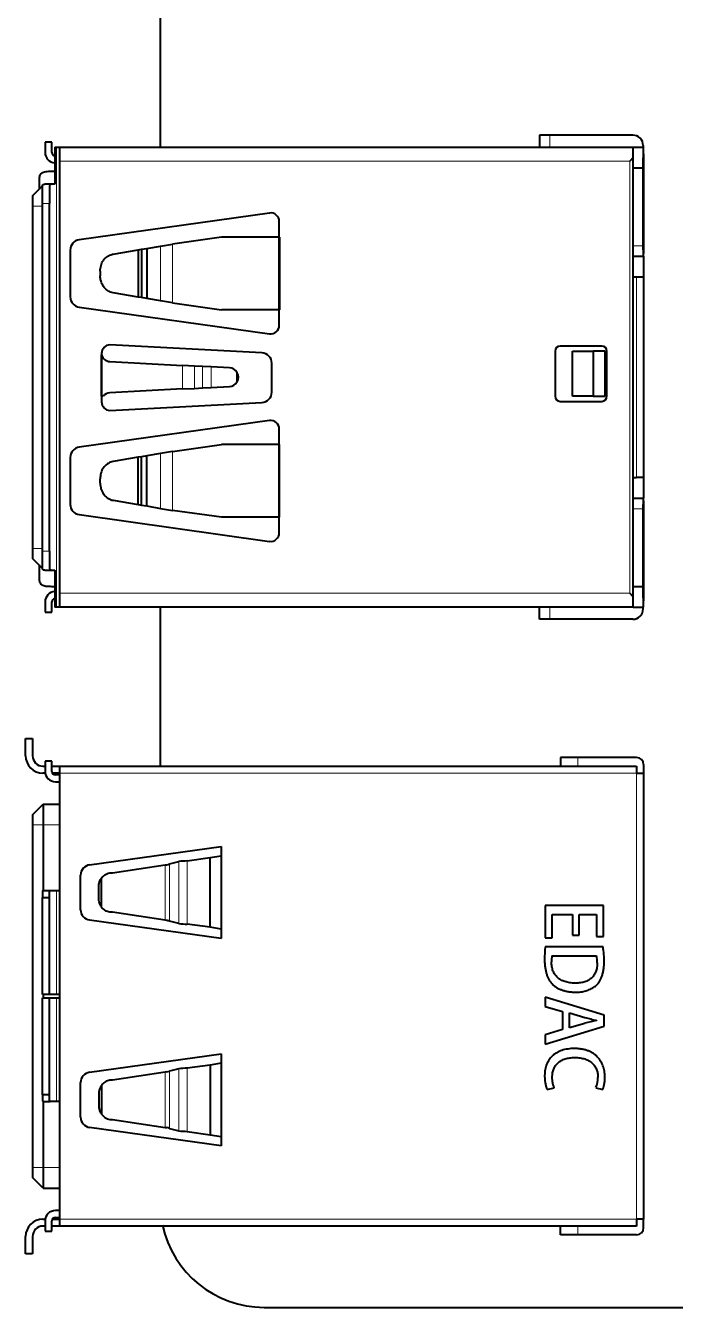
# Model space of a CAD drawing. Header units: inches. Extents: x 7.25 to 10.75, y 3.17 to 5.42.
# Drawn here: x 7.247 to 7.987, y 3.17 to 4.629 of the extents above; entities that cross this region are included whole.
import ezdxf

# ---------------------------------------------------------------- set-up
doc = ezdxf.new("R2010")
doc.units = ezdxf.units.IN
doc.header["$LTSCALE"] = 0.5
doc.header["$MEASUREMENT"] = 0
doc.layers.add('TANGENT_LINES', color=7, linetype='Continuous', lineweight=15)
doc.layers.add('Visible', color=7, linetype='Continuous', lineweight=40)

msp = doc.modelspace()

# ---------------------------------------------------------------- linework, layer by layer
at = {"layer": 'TANGENT_LINES'}
for p, q in [((7.8437, 4.5048), (7.8437, 4.491)), ((7.2822, 3.9674), (7.2822, 4.491)), ((7.9346, 4.4753), (7.2862, 4.4753)), ((7.9346, 3.9832), (7.9346, 4.4753)), ((7.2555, 4.4241), (7.2665, 4.4241)), ((7.2744, 4.4271), (7.2665, 4.4271)), ((7.4006, 4.3785), (7.4006, 4.3162)), ((7.4142, 4.3808), (7.4142, 4.3138)), ((7.9385, 4.3788), (7.9499, 4.3788)), ((7.9425, 4.115), (7.9425, 4.3434)), ((7.4258, 4.2158), (7.4258, 4.2426)), ((7.4394, 4.2165), (7.4394, 4.2419)), ((7.4483, 4.217), (7.4483, 4.2414)), ((7.4582, 4.2175), (7.4582, 4.2409)), ((7.4142, 4.0776), (7.4142, 4.1446)), ((7.4006, 4.0799), (7.4006, 4.1423)), ((7.9385, 4.0794), (7.9499, 4.0794)), ((7.2555, 4.0343), (7.2665, 4.0343)), ((7.2744, 4.0313), (7.2665, 4.0313)), ((7.2862, 3.9832), (7.9346, 3.9832)), ((7.8437, 3.9536), (7.8437, 3.9674)), ((7.8756, 3.7962), (7.8756, 3.7863)), ((7.9425, 3.7784), (7.2862, 3.7784)), ((7.9425, 3.2706), (7.9425, 3.7784)), ((7.2555, 3.7194), (7.2673, 3.7194)), ((7.2673, 3.7194), (7.2862, 3.7194)), ((7.4215, 3.6072), (7.4215, 3.6778)), ((7.4311, 3.6066), (7.4311, 3.6785)), ((7.4061, 3.6109), (7.4061, 3.6739)), ((7.4109, 3.61), (7.4109, 3.675)), ((7.2822, 3.5265), (7.2822, 3.6446)), ((7.2822, 3.4044), (7.2822, 3.5225)), ((7.4061, 3.438), (7.4061, 3.3751)), ((7.4109, 3.439), (7.4109, 3.374)), ((7.4215, 3.4418), (7.4215, 3.3711)), ((7.4311, 3.4424), (7.4311, 3.3705)), ((7.2555, 3.3296), (7.2673, 3.3296)), ((7.2673, 3.3296), (7.2862, 3.3296)), ((7.2862, 3.2706), (7.9425, 3.2706)), ((7.8756, 3.2528), (7.8756, 3.2627))]:
    msp.add_line(p, q, dxfattribs=at)
at = {"layer": 'Visible'}
for p, q in [((7.4004, 4.6603), (7.4004, 4.491)), ((7.2771, 4.4969), (7.2693, 4.4969)), ((7.2693, 4.4969), (7.2693, 4.4851)), ((7.2771, 4.4851), (7.2771, 4.4969)), ((7.8318, 4.5048), (7.8318, 4.491)), ((7.8437, 4.5048), (7.8318, 4.5048)), ((7.9381, 4.5048), (7.8437, 4.5048)), ((7.2803, 4.491), (7.2803, 4.449)), ((7.2803, 4.491), (7.2822, 4.491)), ((7.2822, 4.491), (7.2862, 4.491)), ((7.2862, 4.491), (7.9385, 4.491)), ((7.2862, 4.4884), (7.2862, 4.491)), ((7.2862, 4.4753), (7.2862, 4.4884)), ((7.9385, 4.491), (7.9504, 4.491)), ((7.9385, 4.4792), (7.9385, 4.491)), ((7.95, 4.493), (7.95, 4.491)), ((7.9504, 4.4837), (7.9504, 4.491)), ((7.9504, 4.4837), (7.9504, 4.37)), ((7.2862, 3.9832), (7.2862, 4.4753)), ((7.9385, 4.4792), (7.9346, 4.4753)), ((7.9385, 3.9792), (7.9385, 4.4792)), ((7.9385, 4.4674), (7.9499, 4.4674)), ((7.9499, 4.3788), (7.9499, 4.4674)), ((7.2626, 4.4556), (7.2626, 4.443)), ((7.2555, 4.4359), (7.2665, 4.4469)), ((7.2665, 4.4473), (7.2667, 4.4482)), ((7.2665, 4.4271), (7.2665, 4.4473)), ((7.2803, 4.449), (7.2689, 4.449)), ((7.2744, 4.4473), (7.2744, 4.4271)), ((7.2555, 4.4241), (7.2555, 4.4359)), ((7.2555, 4.0343), (7.2555, 4.4241)), ((7.2665, 4.0313), (7.2665, 4.4271)), ((7.2744, 4.0313), (7.2744, 4.4271)), ((7.5247, 4.4161), (7.3082, 4.3857)), ((7.5358, 4.2882), (7.5358, 4.4065)), ((7.3851, 4.3759), (7.4006, 4.3785)), ((7.4006, 4.3785), (7.4142, 4.3808)), ((7.47, 4.3887), (7.4142, 4.3808)), ((7.5359, 4.3887), (7.47, 4.3887)), ((7.5359, 4.3887), (7.5359, 4.3887)), ((7.5359, 4.3887), (7.5359, 4.306)), ((7.298, 4.374), (7.298, 4.3207)), ((7.3467, 4.3693), (7.3752, 4.3742)), ((7.3752, 4.3742), (7.3791, 4.3749)), ((7.3752, 4.3742), (7.3752, 4.3205)), ((7.3791, 4.3749), (7.3851, 4.3759)), ((7.3791, 4.3749), (7.3791, 4.3198)), ((7.3851, 4.3759), (7.3851, 4.3188)), ((7.9385, 4.367), (7.9504, 4.367)), ((7.9504, 4.367), (7.9504, 4.37)), ((7.9504, 4.367), (7.9504, 4.3434)), ((7.332, 4.3499), (7.332, 4.3448)), ((7.9385, 4.3434), (7.9425, 4.3434)), ((7.9425, 4.3434), (7.9504, 4.3434)), ((7.9504, 4.3434), (7.9504, 4.115)), ((7.3752, 4.3205), (7.3467, 4.3253)), ((7.3791, 4.3198), (7.3752, 4.3205)), ((7.3851, 4.3188), (7.3791, 4.3198)), ((7.3082, 4.309), (7.5247, 4.2785)), ((7.4006, 4.3162), (7.3851, 4.3188)), ((7.4142, 4.3138), (7.4006, 4.3162)), ((7.4142, 4.3138), (7.47, 4.306)), ((7.5359, 4.306), (7.47, 4.306)), ((7.5359, 4.306), (7.5359, 4.306)), ((7.5161, 4.257), (7.343, 4.2661)), ((7.9027, 4.2647), (7.8555, 4.2647)), ((7.3337, 4.2563), (7.3337, 4.2011)), ((7.3339, 4.2548), (7.3337, 4.2548)), ((7.3337, 4.2076), (7.3337, 4.2548)), ((7.343, 4.247), (7.4258, 4.2426)), ((7.8496, 4.2587), (7.8496, 4.2076)), ((7.8695, 4.2587), (7.8931, 4.2587)), ((7.8695, 4.2076), (7.8695, 4.2587)), ((7.9067, 4.2587), (7.8931, 4.2587)), ((7.8931, 4.2587), (7.8931, 4.2076)), ((7.9067, 4.2076), (7.9067, 4.2587)), ((7.9086, 4.2076), (7.9086, 4.2587)), ((7.4394, 4.2419), (7.4258, 4.2426)), ((7.4483, 4.2414), (7.4394, 4.2419)), ((7.4582, 4.2409), (7.4483, 4.2414)), ((7.4793, 4.2398), (7.4582, 4.2409)), ((7.4878, 4.2236), (7.4878, 4.2348)), ((7.5273, 4.2122), (7.5273, 4.2452)), ((7.4483, 4.217), (7.4582, 4.2175)), ((7.4582, 4.2175), (7.4793, 4.2186)), ((7.3356, 4.2076), (7.3337, 4.2076)), ((7.4258, 4.2158), (7.343, 4.2115)), ((7.4258, 4.2158), (7.4394, 4.2165)), ((7.4394, 4.2165), (7.4483, 4.217)), ((7.8931, 4.2076), (7.8695, 4.2076)), ((7.8931, 4.2076), (7.9067, 4.2076)), ((7.343, 4.1913), (7.5161, 4.2004)), ((7.8555, 4.2017), (7.9027, 4.2017)), ((7.5247, 4.1799), (7.3082, 4.1495)), ((7.5358, 4.052), (7.5358, 4.1703)), ((7.4142, 4.1446), (7.4006, 4.1423)), ((7.4142, 4.1446), (7.47, 4.1525)), ((7.5359, 4.1525), (7.47, 4.1525)), ((7.5359, 4.0698), (7.5359, 4.1525)), ((7.298, 4.1378), (7.298, 4.0844)), ((7.3467, 4.1331), (7.3428, 4.1319)), ((7.3752, 4.138), (7.3467, 4.1331)), ((7.3791, 4.1386), (7.3752, 4.138)), ((7.3752, 4.0843), (7.3752, 4.138)), ((7.3851, 4.1397), (7.3791, 4.1386)), ((7.3791, 4.0836), (7.3791, 4.1386)), ((7.4006, 4.1423), (7.3851, 4.1397)), ((7.3851, 4.0826), (7.3851, 4.1397)), ((7.332, 4.1086), (7.332, 4.1136)), ((7.9385, 4.115), (7.9425, 4.115)), ((7.9504, 4.115), (7.9425, 4.115)), ((7.9504, 4.115), (7.9504, 4.0914)), ((7.3467, 4.0891), (7.3752, 4.0843)), ((7.9385, 4.0914), (7.9504, 4.0914)), ((7.9504, 4.0883), (7.9504, 4.0914)), ((7.9504, 4.0883), (7.9504, 3.9747)), ((7.3082, 4.0727), (7.5247, 4.0423)), ((7.3752, 4.0843), (7.3791, 4.0836)), ((7.3791, 4.0836), (7.3851, 4.0826)), ((7.3851, 4.0826), (7.4006, 4.0799)), ((7.4006, 4.0799), (7.4142, 4.0776)), ((7.47, 4.0698), (7.4142, 4.0776)), ((7.9499, 3.991), (7.9499, 4.0794)), ((7.5359, 4.0698), (7.47, 4.0698)), ((7.2555, 4.0225), (7.2555, 4.0343)), ((7.2665, 4.0111), (7.2665, 4.0313)), ((7.2744, 4.0313), (7.2744, 4.0111)), ((7.2665, 4.0115), (7.2555, 4.0225)), ((7.2626, 4.0154), (7.2626, 3.9989)), ((7.2692, 4.0094), (7.2803, 4.0094)), ((7.2803, 4.0095), (7.2803, 3.9674)), ((7.9385, 3.991), (7.9499, 3.991)), ((7.2693, 3.9733), (7.2693, 3.9615)), ((7.2771, 3.9615), (7.2771, 3.9733)), ((7.2862, 3.97), (7.2862, 3.9832)), ((7.2862, 3.9674), (7.2862, 3.97)), ((7.9385, 3.9792), (7.9346, 3.9832)), ((7.9385, 3.9674), (7.9385, 3.9792)), ((7.9504, 3.9674), (7.9504, 3.9747)), ((7.2693, 3.9615), (7.2771, 3.9615)), ((7.2822, 3.9674), (7.2803, 3.9674)), ((7.2862, 3.9674), (7.2822, 3.9674)), ((7.9385, 3.9674), (7.2862, 3.9674)), ((7.4004, 3.9674), (7.4004, 3.7863)), ((7.8318, 3.9536), (7.8318, 3.9674)), ((7.9385, 3.9674), (7.9504, 3.9674)), ((7.95, 3.9654), (7.95, 3.9674)), ((7.8437, 3.9536), (7.8318, 3.9536)), ((7.9381, 3.9536), (7.8437, 3.9536)), ((7.2472, 3.7981), (7.2472, 3.8178)), ((7.2472, 3.8178), (7.2551, 3.8178)), ((7.2551, 3.8178), (7.2551, 3.7981)), ((7.8559, 3.7962), (7.8559, 3.7863)), ((7.8756, 3.7962), (7.8559, 3.7962)), ((7.9425, 3.7962), (7.8756, 3.7962)), ((7.2669, 3.7863), (7.2693, 3.7863)), ((7.2693, 3.7922), (7.2693, 3.7804)), ((7.2771, 3.7922), (7.2693, 3.7922)), ((7.2771, 3.7804), (7.2771, 3.7922)), ((7.2771, 3.7863), (7.2862, 3.7863)), ((7.2862, 3.7863), (7.9425, 3.7863)), ((7.2862, 3.7784), (7.2862, 3.7863)), ((7.9425, 3.7863), (7.9425, 3.7784)), ((7.9504, 3.7883), (7.9504, 3.7784)), ((7.2694, 3.7784), (7.2669, 3.7784)), ((7.2862, 3.7784), (7.2777, 3.7784)), ((7.2862, 3.7765), (7.2811, 3.7765)), ((7.2811, 3.7686), (7.2862, 3.7686)), ((7.2862, 3.2706), (7.2862, 3.7784)), ((7.9425, 3.7784), (7.9504, 3.7784)), ((7.9504, 3.7784), (7.9504, 3.2706)), ((7.2555, 3.7312), (7.2673, 3.743)), ((7.2673, 3.743), (7.2862, 3.743)), ((7.2673, 3.743), (7.2673, 3.7194)), ((7.2555, 3.7194), (7.2555, 3.7312)), ((7.2555, 3.3296), (7.2555, 3.7194)), ((7.2673, 3.7194), (7.2673, 3.6446)), ((7.32, 3.674), (7.4696, 3.695)), ((7.4696, 3.695), (7.4696, 3.5902)), ((7.4109, 3.675), (7.4215, 3.6778)), ((7.4311, 3.6785), (7.457, 3.6824)), ((7.457, 3.6824), (7.4696, 3.6844)), ((7.457, 3.6029), (7.457, 3.6824)), ((7.3379, 3.6629), (7.3404, 3.6642)), ((7.3415, 3.6645), (7.343, 3.6648)), ((7.343, 3.6648), (7.346, 3.6648)), ((7.346, 3.6648), (7.4061, 3.6739)), ((7.4061, 3.6739), (7.4077, 3.6742)), ((7.4061, 3.6739), (7.4061, 3.6739)), ((7.3098, 3.6229), (7.3098, 3.6623)), ((7.3304, 3.6357), (7.3304, 3.6492)), ((7.3306, 3.6516), (7.3308, 3.6529)), ((7.3334, 3.6262), (7.3334, 3.6587)), ((7.2668, 3.6446), (7.2665, 3.6441)), ((7.2665, 3.6441), (7.2665, 3.637)), ((7.2665, 3.637), (7.2744, 3.637)), ((7.2665, 3.5265), (7.2665, 3.637)), ((7.2668, 3.6446), (7.275, 3.6446)), ((7.2744, 3.637), (7.2744, 3.6441)), ((7.2744, 3.5265), (7.2744, 3.637)), ((7.275, 3.6446), (7.2822, 3.6446)), ((7.2822, 3.6446), (7.2862, 3.6446)), ((7.343, 3.6201), (7.3388, 3.6214)), ((7.346, 3.6201), (7.343, 3.6201)), ((7.4061, 3.6109), (7.346, 3.6201)), ((7.8385, 3.6276), (7.8385, 3.591)), ((7.9048, 3.6276), (7.8385, 3.6276)), ((7.9048, 3.5925), (7.9048, 3.6276)), ((7.4696, 3.5902), (7.32, 3.6112)), ((7.4061, 3.6109), (7.4061, 3.6109)), ((7.4077, 3.6107), (7.4061, 3.6109)), ((7.4109, 3.61), (7.4109, 3.61)), ((7.4215, 3.6072), (7.4109, 3.61)), ((7.4215, 3.6072), (7.4215, 3.6072)), ((7.457, 3.6029), (7.4311, 3.6066)), ((7.8465, 3.591), (7.8465, 3.6173)), ((7.8465, 3.6173), (7.8693, 3.6173)), ((7.8693, 3.6173), (7.8693, 3.5939)), ((7.8772, 3.6173), (7.8968, 3.6173)), ((7.8772, 3.5939), (7.8772, 3.6173)), ((7.8968, 3.6173), (7.8968, 3.5925)), ((7.4571, 3.6029), (7.457, 3.6029)), ((7.4696, 3.6009), (7.4571, 3.6029)), ((7.8385, 3.591), (7.8465, 3.591)), ((7.8693, 3.5939), (7.8772, 3.5939)), ((7.8968, 3.5925), (7.9048, 3.5925)), ((7.9042, 3.5806), (7.8385, 3.5806)), ((7.846, 3.5704), (7.8969, 3.5704)), ((7.2744, 3.5265), (7.2665, 3.5265)), ((7.2665, 3.5225), (7.2744, 3.5225)), ((7.2665, 3.412), (7.2665, 3.5225)), ((7.2673, 3.5265), (7.2673, 3.5225)), ((7.2822, 3.5265), (7.2744, 3.5265)), ((7.2744, 3.412), (7.2744, 3.5225)), ((7.2744, 3.5225), (7.2822, 3.5225)), ((7.2862, 3.5265), (7.2822, 3.5265)), ((7.2822, 3.5225), (7.2862, 3.5225)), ((7.8383, 3.5232), (7.8383, 3.5128)), ((7.9056, 3.5028), (7.8383, 3.5232)), ((7.8731, 3.5291), (7.8732, 3.5291)), ((7.8383, 3.5128), (7.858, 3.5071)), ((7.858, 3.5071), (7.858, 3.4866)), ((7.8659, 3.5055), (7.8836, 3.5002)), ((7.8659, 3.4883), (7.8659, 3.5055)), ((7.9056, 3.4904), (7.9056, 3.5028)), ((7.8383, 3.4699), (7.9056, 3.4904)), ((7.8835, 3.4935), (7.8659, 3.4883)), ((7.8968, 3.497), (7.8968, 3.4968)), ((7.858, 3.4866), (7.8383, 3.4806)), ((7.8383, 3.4806), (7.8383, 3.4699)), ((7.32, 3.4378), (7.4696, 3.4588)), ((7.4696, 3.4588), (7.4696, 3.354)), ((7.457, 3.4461), (7.4311, 3.4424)), ((7.4571, 3.4461), (7.457, 3.4461)), ((7.457, 3.4461), (7.457, 3.3666)), ((7.4696, 3.4481), (7.4571, 3.4461)), ((7.4061, 3.438), (7.346, 3.4289)), ((7.4077, 3.4383), (7.4061, 3.4381)), ((7.4061, 3.4381), (7.4061, 3.438)), ((7.4215, 3.4418), (7.4109, 3.439)), ((7.4215, 3.4418), (7.4215, 3.4418)), ((7.3098, 3.3867), (7.3098, 3.4261)), ((7.3334, 3.4228), (7.3334, 3.3903)), ((7.343, 3.4289), (7.3391, 3.4278)), ((7.346, 3.4289), (7.343, 3.4289)), ((7.8406, 3.4184), (7.8488, 3.4202)), ((7.896, 3.4203), (7.9039, 3.4182)), ((7.2744, 3.412), (7.2665, 3.412)), ((7.2665, 3.412), (7.2665, 3.4048)), ((7.2665, 3.4048), (7.2668, 3.4044)), ((7.2668, 3.4044), (7.275, 3.4044)), ((7.2673, 3.4044), (7.2673, 3.3296)), ((7.2744, 3.4048), (7.2744, 3.412)), ((7.2822, 3.4044), (7.275, 3.4044)), ((7.2862, 3.4044), (7.2822, 3.4044)), ((7.3304, 3.4133), (7.3304, 3.3998)), ((7.3306, 3.3972), (7.3308, 3.3961)), ((7.3379, 3.386), (7.3405, 3.3848)), ((7.4696, 3.354), (7.32, 3.375)), ((7.3415, 3.3845), (7.343, 3.3842)), ((7.343, 3.3842), (7.346, 3.3842)), ((7.346, 3.3842), (7.4061, 3.3751)), ((7.4061, 3.3751), (7.4061, 3.3751)), ((7.4061, 3.375), (7.4077, 3.3748)), ((7.4109, 3.374), (7.4215, 3.3712)), ((7.4311, 3.3705), (7.457, 3.3666)), ((7.457, 3.3666), (7.4696, 3.3646)), ((7.2555, 3.3178), (7.2555, 3.3296)), ((7.2673, 3.3296), (7.2673, 3.306)), ((7.2673, 3.306), (7.2555, 3.3178)), ((7.2673, 3.306), (7.2862, 3.306)), ((7.2669, 3.2706), (7.2694, 3.2706)), ((7.2777, 3.2706), (7.2862, 3.2706)), ((7.2862, 3.2804), (7.2811, 3.2804)), ((7.2811, 3.2725), (7.2862, 3.2725)), ((7.2862, 3.2627), (7.2862, 3.2706)), ((7.9504, 3.2706), (7.9425, 3.2706)), ((7.9425, 3.2706), (7.9425, 3.2627)), ((7.9504, 3.2607), (7.9504, 3.2706)), ((7.2693, 3.2627), (7.2669, 3.2627)), ((7.2693, 3.2686), (7.2693, 3.2568)), ((7.2693, 3.2568), (7.2771, 3.2568)), ((7.2771, 3.2568), (7.2771, 3.2686)), ((7.2862, 3.2627), (7.2771, 3.2627)), ((7.9425, 3.2627), (7.2862, 3.2627)), ((7.8559, 3.2528), (7.8559, 3.2627)), ((7.2472, 3.2312), (7.2472, 3.2509)), ((7.2551, 3.2509), (7.2551, 3.2312)), ((7.8756, 3.2528), (7.8559, 3.2528)), ((7.9425, 3.2528), (7.8756, 3.2528)), ((7.2551, 3.2312), (7.2472, 3.2312)), ((7.5185, 3.1702), (10.6287, 3.1702))]:
    msp.add_line(p, q, dxfattribs=at)
for centre, radius, start, end in [((7.9381, 4.493), 0.0118, 360, 90), ((7.2811, 4.4851), 0.0118, 180, 266.1774), ((7.2811, 4.4851), 0.00394, 180, 258.463), ((7.526, 4.4065), 0.00975, 0, 98), ((7.3098, 4.374), 0.0118, 97.9924, 180), ((7.3098, 4.3207), 0.0118, 180, 262.0076), ((7.526, 4.2882), 0.00975, 262, 0), ((7.3435, 4.2563), 0.00984, 93, 180), ((7.8555, 4.2587), 0.00591, 90, 180), ((7.9027, 4.2587), 0.00591, 0, 90), ((7.3435, 4.2568), 0.00984, 191.6171, 267), ((7.5155, 4.2452), 0.0118, 0, 87), ((7.4787, 4.2292), 0.0106, 31.9036, 87), ((7.4787, 4.2292), 0.0106, 328.0964, 31.9036), ((7.4787, 4.2292), 0.0106, 273, 328.0964), ((7.3435, 4.2016), 0.00984, 93, 143.0319), ((7.5155, 4.2122), 0.0118, 273, 0), ((7.8555, 4.2076), 0.00591, 180, 270), ((7.9027, 4.2076), 0.00591, 270, 0), ((7.3435, 4.2011), 0.00984, 180, 267), ((7.526, 4.1703), 0.00975, 0, 98), ((7.3098, 4.1378), 0.0118, 97.9924, 180), ((7.3098, 4.0844), 0.0118, 180, 262.0076), ((7.526, 4.052), 0.00975, 262, 0), ((7.2811, 3.9733), 0.0118, 93.8226, 180), ((7.2811, 3.9733), 0.00394, 101.537, 180), ((7.9381, 3.9654), 0.0118, 270, 0), ((7.2669, 3.7981), 0.0197, 180, 270), ((7.2669, 3.7981), 0.0118, 180, 270), ((7.9425, 3.7883), 0.00787, 0, 90), ((7.2811, 3.7804), 0.0118, 180, 270), ((7.2811, 3.7804), 0.00394, 180, 270), ((7.4442, 3.406), 0.2728, 92.7544, 94.7754), ((7.3216, 3.6623), 0.0118, 98, 180), ((7.4016, 3.7049), 0.0313, 281.2249, 287.2025), ((7.3216, 3.6229), 0.0118, 180, 262), ((7.4439, 3.8749), 0.2687, 265.2113, 267.2607), ((7.9533, 3.5675), 0.1156, 173.4819, 180.7781), ((7.7943, 3.5631), 0.1113, 0.1239, 9.0421), ((7.8938, 3.5645), 0.0481, 173.0701, 180.991), ((7.855, 3.5629), 0.0426, 359.3573, 10.1071), ((7.9676, 3.1845), 0.3203, 102.7594, 105.2114), ((7.3216, 3.4261), 0.0118, 98, 180), ((7.4033, 3.4693), 0.0313, 278.1779, 284.108), ((7.4439, 3.1741), 0.2687, 92.7401, 94.7887), ((7.871, 3.4316), 0.0274, 335.6844, 0.9018), ((7.3216, 3.3867), 0.0118, 180, 262), ((7.4016, 3.3441), 0.0313, 72.798, 78.7751), ((7.4442, 3.643), 0.2728, 265.2242, 267.2445), ((7.2669, 3.2509), 0.0197, 90, 180), ((7.2811, 3.2686), 0.0118, 90, 180), ((7.2811, 3.2686), 0.00394, 90, 180), ((7.2669, 3.2509), 0.0118, 90, 180), ((7.5185, 3.2883), 0.1181, 192.0781, 270), ((7.9425, 3.2607), 0.00787, 270, 0)]:
    msp.add_arc(centre, radius, start, end, dxfattribs=at)
for points, knots in [([(7.9499, 4.4674), (7.9498, 4.4695), (7.9497, 4.4737), (7.9502, 4.4799), (7.9503, 4.4825), (7.9504, 4.4837)], [0, 0, 0, 0, 0.364675, 0.721762, 1, 1, 1, 1]), ([(7.2802, 4.4635), (7.2797, 4.4635), (7.2783, 4.4635), (7.2713, 4.4633), (7.2664, 4.4623), (7.263, 4.4598), (7.2627, 4.457), (7.2626, 4.4556)], [0, 0, 0, 0, 0.132193, 0.389549, 0.614537, 0.80361, 1, 1, 1, 1]), ([(7.2667, 4.4482), (7.2667, 4.4483), (7.2669, 4.4488), (7.2689, 4.449), (7.2689, 4.449), (7.2689, 4.449)], [0, 0, 0, 0, 0.348811, 0.952033, 1, 1, 1, 1]), ([(7.2803, 4.449), (7.2795, 4.449), (7.2779, 4.449), (7.276, 4.4488), (7.2747, 4.4484), (7.2745, 4.4477), (7.2744, 4.4473)], [0, 0, 0, 0, 0.306092, 0.580176, 0.805006, 1, 1, 1, 1]), ([(7.9504, 4.37), (7.9503, 4.371), (7.9502, 4.373), (7.9499, 4.3767), (7.9499, 4.3782), (7.9499, 4.3788)], [0, 0, 0, 0, 0.343151, 0.719728, 1, 1, 1, 1]), ([(7.332, 4.3499), (7.3322, 4.3521), (7.3326, 4.3565), (7.3353, 4.3622), (7.3398, 4.3667), (7.3419, 4.3677), (7.3427, 4.3681)], [0, 0, 0, 0, 0.274433, 0.545222, 0.810008, 1, 1, 1, 1]), ([(7.3427, 4.3681), (7.3436, 4.3685), (7.3452, 4.3691), (7.3462, 4.3693), (7.3467, 4.3693)], [0, 0, 0, 0, 0.582685, 1, 1, 1, 1]), ([(7.3467, 4.3253), (7.3448, 4.3258), (7.341, 4.3269), (7.3364, 4.3312), (7.3332, 4.3364), (7.332, 4.3431), (7.332, 4.3444), (7.332, 4.3448)], [0, 0, 0, 0, 0.214832, 0.434208, 0.658786, 0.887016, 1, 1, 1, 1]), ([(7.3428, 4.1319), (7.3423, 4.1317), (7.341, 4.1312), (7.3361, 4.1271), (7.3332, 4.1221), (7.3319, 4.1154), (7.332, 4.1141), (7.332, 4.1136)], [0, 0, 0, 0, 0.1309, 0.373726, 0.622311, 0.874938, 1, 1, 1, 1]), ([(7.332, 4.1086), (7.3322, 4.1064), (7.3325, 4.102), (7.3355, 4.0961), (7.3395, 4.0917), (7.3451, 4.0893), (7.3463, 4.0891), (7.3467, 4.0891)], [0, 0, 0, 0, 0.229576, 0.456104, 0.677609, 0.894164, 1, 1, 1, 1]), ([(7.9499, 4.0794), (7.9499, 4.0807), (7.9499, 4.0832), (7.9503, 4.0868), (7.9503, 4.0879), (7.9504, 4.0883)], [0, 0, 0, 0, 0.391745, 0.761214, 1, 1, 1, 1]), ([(7.2626, 3.9989), (7.2627, 3.9975), (7.263, 3.9946), (7.2668, 3.992), (7.2715, 3.9912), (7.2779, 3.991), (7.2796, 3.991), (7.2802, 3.991)], [0, 0, 0, 0, 0.197625, 0.393336, 0.610794, 0.856923, 1, 1, 1, 1]), ([(7.267, 4.0099), (7.2669, 4.01), (7.2666, 4.0103), (7.2665, 4.0108), (7.2665, 4.0111)], [0, 0, 0, 0, 0.462749, 1, 1, 1, 1]), ([(7.269, 4.0094), (7.2686, 4.0094), (7.268, 4.0094), (7.2673, 4.0097), (7.267, 4.0099)], [0, 0, 0, 0, 0.493453, 1, 1, 1, 1]), ([(7.2744, 4.0111), (7.2745, 4.0108), (7.2746, 4.0101), (7.2761, 4.0097), (7.2779, 4.0095), (7.2794, 4.0095), (7.2803, 4.0095)], [0, 0, 0, 0, 0.192812, 0.420884, 0.691734, 1, 1, 1, 1]), ([(7.9504, 3.9747), (7.9502, 3.9765), (7.95, 3.9803), (7.9496, 3.9867), (7.9498, 3.9897), (7.9499, 3.991)], [0, 0, 0, 0, 0.341165, 0.703344, 1, 1, 1, 1]), ([(7.3334, 3.6587), (7.3347, 3.6602), (7.3367, 3.6623), (7.3376, 3.6628), (7.3379, 3.6629)], [0, 0, 0, 0, 0.678642, 1, 1, 1, 1]), ([(7.3404, 3.6642), (7.3408, 3.6643), (7.3414, 3.6645), (7.3415, 3.6645), (7.3415, 3.6645)], [0, 0, 0, 0, 0.719846, 1, 1, 1, 1]), ([(7.3304, 3.6492), (7.3305, 3.6503), (7.3306, 3.6515), (7.3306, 3.6516), (7.3306, 3.6516)], [0, 0, 0, 0, 0.921874, 1, 1, 1, 1]), ([(7.3308, 3.6529), (7.3309, 3.6532), (7.3311, 3.6541), (7.3324, 3.6574), (7.3331, 3.6583), (7.3334, 3.6587)], [0, 0, 0, 0, 0.262155, 0.700468, 1, 1, 1, 1]), ([(7.2744, 3.6441), (7.2745, 3.6443), (7.2746, 3.6446), (7.2749, 3.6446), (7.275, 3.6446)], [0, 0, 0, 0, 0.545772, 1, 1, 1, 1]), ([(7.3334, 3.6262), (7.3326, 3.6275), (7.3314, 3.6297), (7.3308, 3.6319), (7.3304, 3.6348), (7.3304, 3.6354), (7.3304, 3.6357)], [0, 0, 0, 0, 0.326686, 0.578704, 0.851574, 1, 1, 1, 1]), ([(7.3388, 3.6214), (7.3387, 3.6214), (7.3382, 3.6216), (7.3342, 3.6248), (7.3336, 3.6258), (7.3334, 3.6262)], [0, 0, 0, 0, 0.175609, 0.695536, 1, 1, 1, 1]), ([(7.4109, 3.61), (7.4107, 3.6101), (7.4102, 3.6102), (7.4091, 3.6104), (7.4082, 3.6106), (7.4077, 3.6107)], [0, 0, 0, 0, 0.258885, 0.605496, 1, 1, 1, 1]), ([(7.8377, 3.5659), (7.8377, 3.5645), (7.8378, 3.5616), (7.8382, 3.5575), (7.8389, 3.5536), (7.8397, 3.5505), (7.8404, 3.5482), (7.8411, 3.5466), (7.8418, 3.545), (7.8426, 3.5435), (7.8434, 3.5421), (7.8443, 3.5408), (7.8453, 3.5395), (7.846, 3.5387), (7.8464, 3.5383)], [0, 0, 0, 0, 0.147468, 0.287414, 0.420586, 0.547731, 0.608932, 0.668195, 0.726323, 0.782893, 0.838433, 0.892825, 0.946745, 1, 1, 1, 1]), ([(7.8729, 3.5393), (7.8718, 3.5394), (7.8696, 3.5394), (7.8665, 3.5397), (7.8636, 3.5402), (7.8609, 3.541), (7.8584, 3.5419), (7.8561, 3.543), (7.8541, 3.5443), (7.8523, 3.5458), (7.8507, 3.5475), (7.8493, 3.5493), (7.8482, 3.5513), (7.8472, 3.5535), (7.8465, 3.5558), (7.846, 3.5583), (7.8457, 3.561), (7.8457, 3.5628), (7.8457, 3.5637)], [0, 0, 0, 0, 0.08035, 0.15557, 0.226304, 0.292819, 0.355801, 0.415559, 0.473214, 0.529349, 0.584651, 0.639432, 0.694677, 0.750853, 0.808928, 0.869599, 0.933006, 1, 1, 1, 1]), ([(7.8976, 3.5624), (7.8976, 3.5615), (7.8976, 3.5598), (7.8973, 3.5572), (7.8968, 3.5549), (7.8961, 3.5527), (7.8952, 3.5506), (7.8941, 3.5487), (7.8929, 3.5469), (7.8914, 3.5454), (7.8897, 3.544), (7.8879, 3.5427), (7.8859, 3.5417), (7.8836, 3.5408), (7.8812, 3.5402), (7.8786, 3.5397), (7.8758, 3.5394), (7.8739, 3.5394), (7.8729, 3.5393)], [0, 0, 0, 0, 0.069646, 0.13541, 0.1978, 0.257609, 0.315415, 0.372014, 0.427697, 0.483216, 0.539584, 0.596855, 0.655877, 0.717394, 0.782062, 0.850507, 0.923124, 1, 1, 1, 1]), ([(7.8732, 3.5291), (7.8742, 3.5291), (7.8761, 3.529), (7.879, 3.5292), (7.8818, 3.5297), (7.8845, 3.5304), (7.8872, 3.5313), (7.8899, 3.5325), (7.8925, 3.5339), (7.8946, 3.5352), (7.8962, 3.5364), (7.8973, 3.5375), (7.8984, 3.5386), (7.8994, 3.5399), (7.9003, 3.5412), (7.9012, 3.5427), (7.9019, 3.5443), (7.9026, 3.546), (7.9033, 3.5478), (7.9038, 3.5497), (7.9043, 3.5517), (7.9047, 3.5538), (7.905, 3.5561), (7.9053, 3.5584), (7.9055, 3.5609), (7.9055, 3.5625), (7.9056, 3.5634)], [0, 0, 0, 0, 0.054034, 0.107092, 0.159706, 0.212342, 0.264979, 0.318224, 0.372483, 0.428073, 0.456307, 0.484811, 0.513632, 0.543138, 0.573656, 0.605017, 0.63758, 0.67149, 0.706734, 0.74333, 0.781602, 0.82164, 0.863522, 0.90711, 0.952663, 1, 1, 1, 1]), ([(7.8464, 3.5383), (7.8467, 3.538), (7.8475, 3.5373), (7.8487, 3.5363), (7.8499, 3.5354), (7.8512, 3.5345), (7.8526, 3.5337), (7.8541, 3.5329), (7.8557, 3.5322), (7.8573, 3.5316), (7.859, 3.531), (7.8608, 3.5305), (7.8627, 3.5301), (7.8646, 3.5297), (7.8666, 3.5294), (7.8684, 3.5293), (7.8695, 3.5292), (7.8699, 3.5292), (7.8702, 3.5292), (7.8713, 3.5291), (7.8723, 3.5291), (7.8731, 3.5291)], [0, 0, 0, 0, 0.052107, 0.105345, 0.159215, 0.213976, 0.269821, 0.327129, 0.385637, 0.446096, 0.508257, 0.572019, 0.63778, 0.705572, 0.775532, 0.847743, 0.890239, 0.890239, 0.890239, 0.922835, 1, 1, 1, 1]), ([(7.8836, 3.5002), (7.8847, 3.4999), (7.8869, 3.4993), (7.8902, 3.4985), (7.8935, 3.4977), (7.8957, 3.4972), (7.8968, 3.497)], [0, 0, 0, 0, 0.245417, 0.50121, 0.756366, 1, 1, 1, 1]), ([(7.8716, 3.4649), (7.8703, 3.4648), (7.8678, 3.4648), (7.8641, 3.4643), (7.8606, 3.4637), (7.8573, 3.4628), (7.8543, 3.4616), (7.8515, 3.4602), (7.849, 3.4585), (7.8466, 3.4565), (7.8446, 3.4544), (7.8428, 3.452), (7.8412, 3.4495), (7.84, 3.4468), (7.839, 3.4439), (7.8383, 3.4408), (7.8379, 3.4375), (7.8378, 3.4353), (7.8378, 3.4341)], [0, 0, 0, 0, 0.076137, 0.148043, 0.216546, 0.281424, 0.343925, 0.404092, 0.463045, 0.521233, 0.578841, 0.635691, 0.692532, 0.749882, 0.808745, 0.86974, 0.933393, 1, 1, 1, 1]), ([(7.9064, 3.4324), (7.9064, 3.4336), (7.9063, 3.4358), (7.9059, 3.4391), (7.9052, 3.4423), (7.9042, 3.4453), (7.903, 3.4481), (7.9015, 3.4508), (7.8997, 3.4533), (7.8976, 3.4556), (7.8953, 3.4577), (7.8927, 3.4596), (7.8898, 3.4612), (7.8867, 3.4625), (7.8833, 3.4635), (7.8796, 3.4642), (7.8757, 3.4647), (7.873, 3.4648), (7.8716, 3.4649)], [0, 0, 0, 0, 0.064556, 0.12649, 0.186521, 0.244666, 0.30201, 0.358833, 0.415865, 0.473735, 0.532232, 0.59129, 0.651976, 0.71467, 0.78013, 0.849386, 0.922444, 1, 1, 1, 1]), ([(7.8464, 3.4322), (7.8465, 3.4331), (7.8465, 3.4347), (7.8468, 3.4371), (7.8473, 3.4394), (7.8481, 3.4415), (7.849, 3.4435), (7.8502, 3.4454), (7.8515, 3.4471), (7.8531, 3.4486), (7.8548, 3.45), (7.8568, 3.4512), (7.8589, 3.4523), (7.8612, 3.4531), (7.8637, 3.4538), (7.8663, 3.4542), (7.8692, 3.4545), (7.8711, 3.4546), (7.8722, 3.4546)], [0, 0, 0, 0, 0.065841, 0.128552, 0.188718, 0.246569, 0.30307, 0.358917, 0.414828, 0.471519, 0.529269, 0.587925, 0.648663, 0.71182, 0.778178, 0.848014, 0.921735, 1, 1, 1, 1]), ([(7.8722, 3.4546), (7.8732, 3.4546), (7.8753, 3.4545), (7.8782, 3.4542), (7.881, 3.4537), (7.8836, 3.453), (7.886, 3.4521), (7.8881, 3.451), (7.8901, 3.4497), (7.8919, 3.4482), (7.8934, 3.4466), (7.8948, 3.4449), (7.8959, 3.443), (7.8968, 3.441), (7.8975, 3.4389), (7.8981, 3.4367), (7.8984, 3.4344), (7.8984, 3.4329), (7.8984, 3.432)], [0, 0, 0, 0, 0.081207, 0.157663, 0.229679, 0.297744, 0.362094, 0.423961, 0.483488, 0.541757, 0.598912, 0.654645, 0.709912, 0.76529, 0.821409, 0.878875, 0.93821, 1, 1, 1, 1]), ([(7.8378, 3.4341), (7.8378, 3.4333), (7.8378, 3.4316), (7.838, 3.4291), (7.8383, 3.4268), (7.8386, 3.4247), (7.8391, 3.4228), (7.8395, 3.4211), (7.84, 3.4197), (7.8404, 3.4188), (7.8406, 3.4184)], [0, 0, 0, 0, 0.164203, 0.318541, 0.461659, 0.595564, 0.71731, 0.824983, 0.919134, 1, 1, 1, 1]), ([(7.8488, 3.4202), (7.8486, 3.4206), (7.8483, 3.4214), (7.8478, 3.4227), (7.8474, 3.4241), (7.847, 3.4261), (7.8465, 3.4289), (7.8465, 3.4311), (7.8464, 3.4322)], [0, 0, 0, 0, 0.10307, 0.213598, 0.332621, 0.459303, 0.725778, 1, 1, 1, 1]), ([(7.9039, 3.4182), (7.9041, 3.4184), (7.9043, 3.419), (7.9047, 3.4201), (7.9051, 3.4215), (7.9055, 3.4232), (7.9059, 3.4251), (7.9062, 3.4273), (7.9063, 3.4297), (7.9064, 3.4315), (7.9064, 3.4324)], [0, 0, 0, 0, 0.061344, 0.14159, 0.239216, 0.35554, 0.489136, 0.641521, 0.811385, 1, 1, 1, 1]), ([(7.331, 3.4178), (7.331, 3.4176), (7.3308, 3.417), (7.3304, 3.4142), (7.3304, 3.4136), (7.3304, 3.4133)], [0, 0, 0, 0, 0.271374, 0.7433, 1, 1, 1, 1]), ([(7.3334, 3.4228), (7.3326, 3.4215), (7.3314, 3.4194), (7.3312, 3.4183), (7.331, 3.4178)], [0, 0, 0, 0, 0.623452, 1, 1, 1, 1]), ([(7.3391, 3.4278), (7.3389, 3.4277), (7.3382, 3.4274), (7.3342, 3.4242), (7.3336, 3.4232), (7.3334, 3.4228)], [0, 0, 0, 0, 0.211429, 0.708765, 1, 1, 1, 1]), ([(7.275, 3.4044), (7.2748, 3.4045), (7.2744, 3.4045), (7.2744, 3.4048), (7.2744, 3.4048)], [0, 0, 0, 0, 0.620213, 1, 1, 1, 1]), ([(7.3304, 3.3998), (7.3305, 3.3988), (7.3306, 3.3975), (7.3306, 3.3972), (7.3306, 3.3972)], [0, 0, 0, 0, 0.738732, 1, 1, 1, 1]), ([(7.3308, 3.3961), (7.3309, 3.3958), (7.3311, 3.3949), (7.3324, 3.3916), (7.3331, 3.3907), (7.3334, 3.3903)], [0, 0, 0, 0, 0.262155, 0.700468, 1, 1, 1, 1]), ([(7.3334, 3.3903), (7.3347, 3.3888), (7.3367, 3.3867), (7.3376, 3.3862), (7.3379, 3.386)], [0, 0, 0, 0, 0.678642, 1, 1, 1, 1]), ([(7.3405, 3.3848), (7.3409, 3.3847), (7.3414, 3.3845), (7.3415, 3.3845), (7.3415, 3.3845)], [0, 0, 0, 0, 0.708174, 1, 1, 1, 1])]:
    msp.add_open_spline(points, degree=3, knots=knots, dxfattribs=at)

doc.saveas('drawing.dxf')
